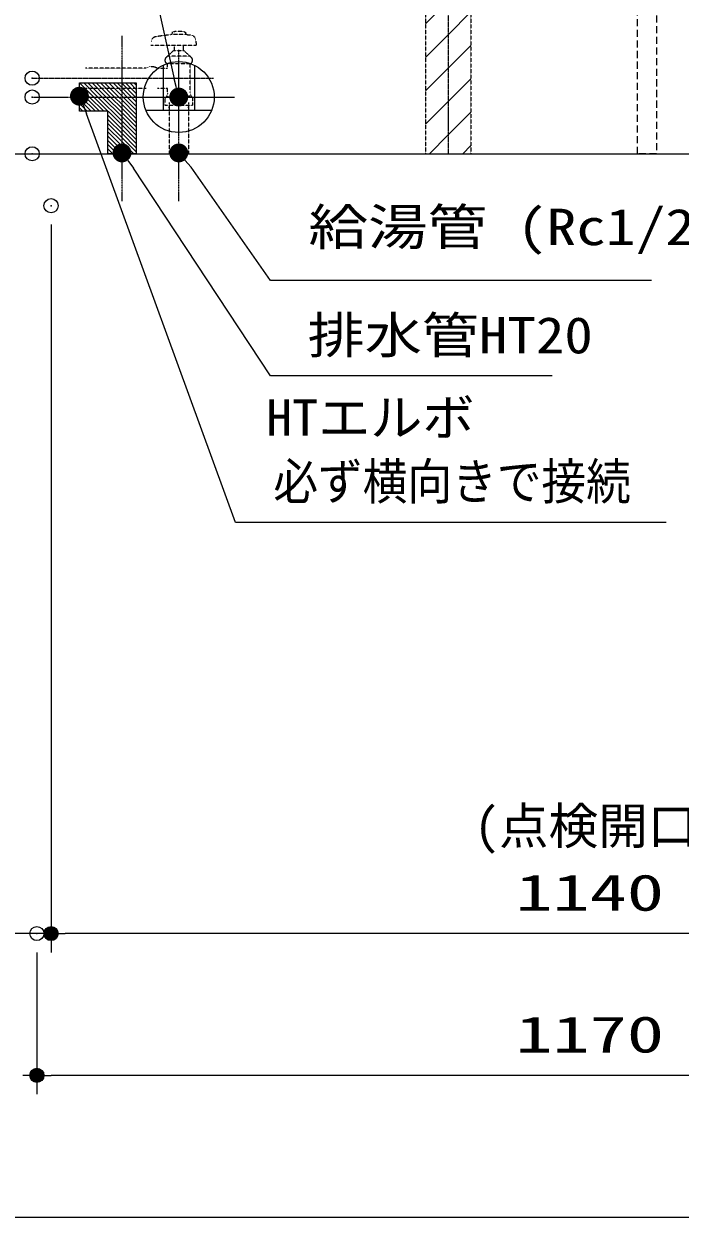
# Model space of a CAD drawing. Units: millimetres, scale not verified. Extents: x -9797 to 9797, y -4555 to 4555.
# Drawn here: x -6558 to -5864, y -2986 to -1724 of the extents above; entities that cross this region are included whole.
import ezdxf
from ezdxf.enums import TextEntityAlignment as Align

# ---------------------------------------------------------------- set-up
doc = ezdxf.new("R2010")
doc.units = ezdxf.units.MM
doc.header["$LTSCALE"] = 30
doc.header["$PDMODE"] = 32
doc.header["$PDSIZE"] = 15
for name, pattern in [('USER1', [0.375, 0.25, -0.125]), ('USER2', [1.75, 1, -0.25, 0.25, -0.25]), ('USER3', [2, 1.25, -0.25, 0.25, -0.25])]:
    doc.linetypes.add(name, pattern=pattern)
for name, color, linetype, lineweight in [('0-0_0', 7, 'Continuous', 25), ('0-1_KABE', 4, 'Continuous', 25), ('0-2_細線ﾚｲﾔｰ', 91, 'USER1', 9), ('0-3_寸法ﾚｲﾔｰ', 30, 'Continuous', 13), ('0-4_DEFPOINTS', 7, 'Continuous', 25), ('0-5_1', 7, 'Continuous', 25)]:
    doc.layers.add(name, color=color, linetype=linetype, lineweight=lineweight)
doc.styles.add('ＭＳ ゴシック', font='')
doc.styles.get('ＭＳ ゴシック').set_extended_font_data('MS Gothic')

# ---------------------------------------------------------------- blocks, each defined once
blk = doc.blocks.new('A$C5C1B39B1')
at = {"layer": '0-0_0', "color": 1}
for p, q in [((-450, 2177.6), (-377.6, 2250)), ((-450, 2045), (-245, 2250)), ((-450, 1912.4), (-112.4, 2250)), ((-429.8, 1800), (0, 2229.8)), ((-297.3, 1800), (0, 2097.3)), ((-164.7, 1800), (0, 1964.7)), ((0, 2229.8), (20.2, 2250)), ((0, 2097.3), (152.7, 2250)), ((0, 1964.7), (285.3, 2250)), ((0, 1832.1), (417.9, 2250)), ((100.5, 1800), (550.5, 2250)), ((233.1, 1800), (683.1, 2250)), ((365.6, 1800), (815.6, 2250)), ((498.2, 1800), (948.2, 2250)), ((630.8, 1800), (1080.8, 2250)), ((763.4, 1800), (1213.4, 2250)), ((896, 1800), (1346, 2250)), ((1028.6, 1800), (1350, 2121.4)), ((1161.1, 1800), (1350, 1988.9)), ((-450, 1779.8), (-429.8, 1800)), ((-450, 1647.3), (-297.3, 1800)), ((-450, 1514.7), (-164.7, 1800)), ((-450, 1382.1), (-32.1, 1800)), ((-450, 1249.5), (0, 1699.5)), ((-450, 1116.9), (0, 1566.9)), ((-32.1, 1800), (0, 1832.1)), ((0, 1699.5), (100.5, 1800)), ((0, 1566.9), (233.1, 1800)), ((0, 1434.4), (365.6, 1800)), ((0, 1301.8), (498.2, 1800)), ((0, 1169.2), (630.8, 1800)), ((0, 1036.6), (763.4, 1800)), ((0, 904), (896, 1800)), ((578.6, 1350), (1028.6, 1800)), ((711.1, 1350), (1161.1, 1800)), ((843.7, 1350), (1293.7, 1800)), ((976.3, 1350), (1350, 1723.7)), ((1108.9, 1350), (1350, 1591.1)), ((1293.7, 1800), (1350, 1856.3)), ((-450, 984.4), (0, 1434.4)), ((-450, 851.8), (0, 1301.8)), ((-450, 719.2), (0, 1169.2)), ((0, 771.4), (450, 1221.4)), ((1241.5, 1350), (1350, 1458.5)), ((-450, 586.6), (0, 1036.6)), ((-450, 454), (0, 904)), ((-450, 321.4), (0, 771.4)), ((0, 638.9), (450, 1088.9)), ((0, 506.3), (450, 956.3)), ((0, 373.7), (450, 823.7)), ((-450, 188.9), (0, 638.9)), ((-450, 56.3), (0, 506.3)), ((0, 241.1), (450, 691.1)), ((0, 108.5), (450, 558.5)), ((24.1, 0), (450, 425.9)), ((-373.7, 0), (0, 373.7)), ((-241.1, 0), (0, 241.1)), ((-108.5, 0), (0, 108.5)), ((156.6, 0), (450, 293.4)), ((289.2, 0), (450, 160.8)), ((421.8, 0), (450, 28.2))]:
    blk.add_line(p, q, dxfattribs=at)
at = {"layer": '0-0_0'}
blk.add_lwpolyline([(450, 0), (450, 1350), (1350, 1350), (1350, 2250), (-450, 2250), (-450, 0)], dxfattribs=at)
at = {"layer": '0-2_細線ﾚｲﾔｰ', "linetype": 'USER2'}
for p, q in [((0, -1500), (0, 3750)), ((2850, 1800), (-1950, 1800))]:
    blk.add_line(p, q, dxfattribs=at)
blk = doc.blocks.new('A$C5C1B39C9')
at = {"layer": '0-2_細線ﾚｲﾔｰ'}
for p, q in [((-210, 3856.8), (-210, 3781.8)), ((210, 3856.8), (210, 3781.8)), ((-539.3, 3609.4), (-555, 3451.8)), ((884.7, 3451.8), (-555, 3451.8)), ((-255, 3781.8), (-378.4, 3770.7)), ((-255, 3781.8), (255, 3781.8)), ((-142.5, 3450.9), (-142.5, 3272.6)), ((142.5, 3451.8), (142.5, 3272.6)), ((-165, 3272.6), (-360, 3092.6)), ((-360, 3092.6), (360, 3092.6)), ((165, 3272.6), (-165, 3272.6)), ((165, 3272.6), (360, 3092.6)), ((-375, 2852.6), (375, 2852.6)), ((-360, 1948.6), (-360, 2852.6)), ((360, 2701.2), (360, 2852.6)), ((360, 2701.2), (675, 2701.2)), ((1035, 2716.8), (2953.1, 2716.8)), ((1035, 2075.5), (2953.1, 2075.5)), ((441, 1546.8), (-441, 1546.8)), ((-307.5, 1624.8), (-307.5, 0)), ((-307.5, 1461.6), (-306, 1546.8)), ((307.5, 1461.6), (306, 1546.8)), ((307.5, 1624.8), (307.5, 0))]:
    blk.add_line(p, q, dxfattribs=at)
at = {"layer": '0-2_細線ﾚｲﾔｰ', "linetype": 'USER2'}
blk.add_line((0, -1500), (0, 3300), dxfattribs=at)
at = {"layer": '0-2_細線ﾚｲﾔｰ', "linetype": 'USER3'}
blk.add_line((4650, 2400), (-1098.8, 2400), dxfattribs=at)
at = {"layer": '0-2_細線ﾚｲﾔｰ'}
for points in [[(360, 1918.6), (360, 2072.5), (675, 2072.5)], [(-417.1, 1810.7), (-441, 1786.8), (-441, 1546.8)], [(417.1, 1780.7), (441, 1756.8), (441, 1546.8)]]:
    blk.add_lwpolyline(points, dxfattribs=at)
for centre, radius, start, end in [((-0.3, 3458.7), 450, 111.47058, 117.77649), ((0, 3145.8), 750, 77.29096, 102.70904), ((0.3, 3458.7), 450, 62.22351, 68.52942), ((-360.2, 3591.6), 180, 95.80115, 174.3266), ((-167.4, -1601.6), 5400, 80.53149, 85.51361), ((691.3, 3547.3), 180, 7.12494, 80.53149), ((-278, 2967), 150, 123.14417, 229.703), ((278, 2967), 150, 310.29703, 56.85583), ((855, 2440.2), 330, 56.94427, 123.05573), ((-555, 1948.6), 195, 314.99994, 0), ((555, 1918.6), 195, 180.00104, 225), ((-332, 1685.4), 150, 42.56357, 100.77432), ((0, 914.5), 900, 75.75171, 104.24823), ((315.7, 1670.1), 150, 71.62445, 128.89593)]:
    blk.add_arc(centre, radius, start, end, dxfattribs=at)
blk = doc.blocks.new('_DOT')
at = {"layer": '0-0_0', "color": 30}
blk.add_line((-15, 0), (-30, 0), dxfattribs=at)
for points in [[(0, 0), (-15, 0), (-14.88, 1.88)], [(0, 0), (-14.88, -1.88), (-15, 0)], [(0, 0), (-14.88, 1.88), (-14.53, 3.73)], [(0, 0), (-14.53, -3.73), (-14.88, -1.88)], [(0, 0), (-14.53, 3.73), (-13.95, 5.52)], [(0, 0), (-13.95, -5.52), (-14.53, -3.73)], [(0, 0), (-13.95, 5.52), (-13.14, 7.23)], [(0, 0), (-13.14, -7.23), (-13.95, -5.52)], [(0, 0), (-13.14, 7.23), (-12.14, 8.82)], [(0, 0), (-12.14, -8.82), (-13.14, -7.23)], [(0, 0), (-12.14, 8.82), (-10.93, 10.27)], [(0, 0), (-10.93, -10.27), (-12.14, -8.82)], [(0, 0), (-10.93, 10.27), (-9.56, 11.56)], [(0, 0), (-9.56, -11.56), (-10.93, -10.27)], [(0, 0), (-9.56, 11.56), (-8.04, 12.66)], [(0, 0), (-8.04, -12.66), (-9.56, -11.56)], [(0, 0), (-8.04, 12.66), (-6.39, 13.57)], [(0, 0), (-6.39, -13.57), (-8.04, -12.66)], [(0, 0), (-6.39, 13.57), (-4.64, 14.27)], [(0, 0), (-4.64, -14.27), (-6.39, -13.57)], [(0, 0), (-4.64, 14.27), (-2.81, 14.73)], [(0, 0), (-2.81, -14.73), (-4.64, -14.27)], [(0, 0), (-2.81, 14.73), (-0.94, 14.97)], [(0, 0), (-0.94, -14.97), (-2.81, -14.73)], [(0, 0), (-0.94, 14.97), (0.94, 14.97)], [(0, 0), (0.94, -14.97), (-0.94, -14.97)], [(0, 0), (0.94, 14.97), (2.81, 14.73)], [(0, 0), (2.81, 14.73), (4.64, 14.27)], [(0, 0), (4.64, 14.27), (6.39, 13.57)], [(0, 0), (6.39, 13.57), (8.04, 12.66)], [(0, 0), (8.04, 12.66), (9.56, 11.56)], [(0, 0), (9.56, 11.56), (10.93, 10.27)], [(0, 0), (10.93, 10.27), (12.14, 8.82)], [(0, 0), (12.14, 8.82), (13.14, 7.23)], [(0, 0), (13.14, 7.23), (13.95, 5.52)], [(0, 0), (13.95, 5.52), (14.53, 3.73)], [(0, 0), (14.53, 3.73), (14.88, 1.88)], [(0, 0), (14.88, 1.88), (15, 0)], [(0, 0), (2.81, -14.73), (0.94, -14.97)], [(0, 0), (4.64, -14.27), (2.81, -14.73)], [(0, 0), (6.39, -13.57), (4.64, -14.27)], [(0, 0), (8.04, -12.66), (6.39, -13.57)], [(0, 0), (9.56, -11.56), (8.04, -12.66)], [(0, 0), (10.93, -10.27), (9.56, -11.56)], [(0, 0), (12.14, -8.82), (10.93, -10.27)], [(0, 0), (13.14, -7.23), (12.14, -8.82)], [(0, 0), (13.95, -5.52), (13.14, -7.23)], [(0, 0), (14.53, -3.73), (13.95, -5.52)], [(0, 0), (14.88, -1.88), (14.53, -3.73)], [(0, 0), (15, 0), (14.88, -1.88)]]:
    blk.add_solid(points, dxfattribs=at)
blk = doc.blocks.new('MUJI\u3000W2550~W2700 Ｒシンク\u3000正面図')
at = {"layer": '0-2_細線ﾚｲﾔｰ'}
for p, q in [((-30150, -24), (-30150, 0)), ((-30150, 0), (-29835, 0)), ((-30150, -24), (-30150, 0)), ((-30150, 0), (-29835, 0)), ((-6165, 0), (-29875.7, 0)), ((-6165, 0), (-29875.7, 0)), ((-5850, 0), (-6165, 0)), ((-5850, 0), (-6165, 0)), ((-5850, 0), (-5850, -24)), ((-5850, 0), (-5850, -24)), ((-30150, -24), (-29835, -24)), ((-30150, -24), (-29835, -24)), ((-29769, -90), (-29769, -210)), ((-29769, -90), (-29769, -210)), ((-29769, -210), (-29769, -390)), ((-29769, -210), (-29769, -390)), ((-29745, -90), (-29745, -210)), ((-29745, -90), (-29745, -210)), ((-29745, -390), (-29745, -193.6)), ((-29745, -390), (-29745, -193.6)), ((-29655, -300), (-6345, -300)), ((-29655, -300), (-6345, -300)), ((-6255, -90), (-6255, -210)), ((-6255, -90), (-6255, -210)), ((-6255, -390), (-6255, -193.6)), ((-6255, -390), (-6255, -193.6)), ((-6231, -90), (-6231, -210)), ((-6231, -90), (-6231, -210)), ((-6231, -210), (-6231, -390)), ((-6231, -210), (-6231, -390)), ((-5850, -24), (-6165, -24)), ((-5850, -24), (-6165, -24)), ((-29655, -480), (-29340, -480)), ((-29655, -480), (-29340, -480)), ((-29655, -504), (-29340, -504)), ((-29655, -504), (-29340, -504)), ((-6660, -480), (-29340, -480)), ((-6660, -480), (-29340, -480)), ((-29274, -570), (-29274, -4650.7)), ((-29274, -570), (-29274, -4650.7)), ((-29250, -570), (-29250, -4650.7)), ((-29250, -570), (-29250, -4650.7)), ((-6750, -570), (-6750, -4650.7)), ((-6750, -570), (-6750, -4650.7)), ((-6726, -570), (-6726, -4650.7)), ((-6726, -570), (-6726, -4650.7)), ((-6345, -480), (-6660, -480)), ((-6345, -480), (-6660, -480)), ((-6345, -504), (-6660, -504)), ((-6345, -504), (-6660, -504)), ((-18000, -2006.1), (-18000, -14186.1)), ((-18000, -2006.1), (-18000, -14186.1)), ((-28386.5, -5574), (-20744.6, -6022.3)), ((-28386.5, -5574), (-20744.6, -6022.3)), ((-28385.1, -5550), (-20743.2, -5998.3)), ((-28385.1, -5550), (-20743.2, -5998.3)), ((-7614.9, -5550), (-15256.8, -5998.3)), ((-7614.9, -5550), (-15256.8, -5998.3)), ((-7613.5, -5574), (-15255.4, -6022.3)), ((-7613.5, -5574), (-15255.4, -6022.3)), ((-20739, -6028.3), (-20739, -6234)), ((-20739, -6028.3), (-20739, -6234)), ((-20736.8, -6000), (-20715, -6000)), ((-20736.8, -6000), (-20715, -6000)), ((-20715, -6000), (-15256.8, -6000)), ((-20715, -6000), (-15256.8, -6000)), ((-20715, -6028.3), (-20715, -6210)), ((-20715, -6028.3), (-20715, -6210)), ((-15285, -6210), (-15285, -6028.3)), ((-15285, -6210), (-15285, -6028.3)), ((-15261, -6234), (-15261, -6028.3)), ((-15261, -6234), (-15261, -6028.3)), ((-20739, -6234), (-15261, -6234)), ((-20739, -6234), (-15261, -6234)), ((-20715, -6210), (-15285, -6210)), ((-20715, -6210), (-15285, -6210)), ((-15300, -6234), (-20700, -6234)), ((-15300, -6234), (-20700, -6234)), ((-20700, -6396), (-15300, -6396)), ((-20700, -6396), (-15300, -6396)), ((-20385, -6210), (-20385, -6234)), ((-20385, -6210), (-20385, -6234)), ((-15615, -6234), (-15615, -6210)), ((-15615, -6234), (-15615, -6210)), ((-20271, -6977.2), (-20271, -7135.5)), ((-20271, -6977.2), (-20271, -7135.5)), ((-15729, -7135.5), (-20271, -7135.5)), ((-15729, -7135.5), (-20271, -7135.5)), ((-20080.1, -7135.5), (-19950, -8391)), ((-20080.1, -7135.5), (-19950, -8391)), ((-15919.9, -7135.5), (-16050, -8391)), ((-15919.9, -7135.5), (-16050, -8391)), ((-15729, -6977.2), (-15729, -7135.5)), ((-15729, -6977.2), (-15729, -7135.5)), ((-19899, -8991), (-19950, -8391)), ((-19899, -8991), (-19950, -8391)), ((-16101, -8991), (-16050, -8391)), ((-16101, -8991), (-16050, -8391)), ((-16101, -8991), (-19899, -8991)), ((-16101, -8991), (-19899, -8991)), ((-19797, -8991), (-19777.5, -10515)), ((-19797, -8991), (-19777.5, -10515)), ((-16203, -8991), (-16237.1, -10947)), ((-16203, -8991), (-16237.1, -10947)), ((-19777.5, -10515), (-20580, -10515)), ((-19777.5, -10515), (-20580, -10515)), ((-19777.5, -10515), (-19777.5, -12183)), ((-19777.5, -10515), (-19777.5, -12183)), ((-19776, -10629), (-22320, -10629)), ((-19776, -10629), (-22320, -10629)), ((-16237.1, -10947), (-19777.5, -10947)), ((-16237.1, -10947), (-19777.5, -10947)), ((-23220, -11529), (-23220, -25500)), ((-23220, -11529), (-23220, -25500)), ((-19777.5, -12069), (-21780, -12069)), ((-21780, -12069), (-21780, -25500)), ((-19777.5, -12069), (-21780, -12069)), ((-21780, -12069), (-21780, -25500)), ((-18600, -12183), (-20580, -12183)), ((-18600, -12183), (-20580, -12183))]:
    blk.add_line(p, q, dxfattribs=at)
at = {"layer": '0-2_細線ﾚｲﾔｰ', "linetype": 'USER3'}
blk.add_line((-22500, -8832.5), (-22500, -25500), dxfattribs=at)
blk.add_line((-22500, -8832.5), (-22500, -25500), dxfattribs=at)
at = {"layer": '0-2_細線ﾚｲﾔｰ', "linetype": 'Continuous', "lineweight": 5}
for p, q in [((-23220, -12894.3), (-23174.7, -12849)), ((-23220, -12894.3), (-23174.7, -12849)), ((-22500, -14295.7), (-21780, -13575.7)), ((-22500, -14295.7), (-21780, -13575.7)), ((-23220, -15015.7), (-22500, -14295.7)), ((-23220, -15015.7), (-22500, -14295.7)), ((-22500, -15356.3), (-21780, -14636.3)), ((-22500, -15356.3), (-21780, -14636.3)), ((-23220, -16076.3), (-22500, -15356.3)), ((-23220, -16076.3), (-22500, -15356.3)), ((-22500, -16417), (-21780, -15697)), ((-22500, -16417), (-21780, -15697)), ((-23220, -17137), (-22500, -16417)), ((-23220, -17137), (-22500, -16417)), ((-22500, -17477.6), (-21780, -16757.6)), ((-22500, -17477.6), (-21780, -16757.6)), ((-23220, -18197.6), (-22500, -17477.6)), ((-23220, -18197.6), (-22500, -17477.6)), ((-22500, -18538.3), (-21780, -17818.3)), ((-22500, -18538.3), (-21780, -17818.3)), ((-23220, -19258.3), (-22500, -18538.3)), ((-23220, -19258.3), (-22500, -18538.3)), ((-22500, -19599), (-21780, -18879)), ((-22500, -19599), (-21780, -18879)), ((-23220, -20319), (-22500, -19599)), ((-23220, -20319), (-22500, -19599)), ((-22500, -20659.6), (-21780, -19939.6)), ((-22500, -20659.6), (-21780, -19939.6)), ((-23220, -21379.6), (-22500, -20659.6)), ((-23220, -21379.6), (-22500, -20659.6)), ((-22500, -21720.3), (-21780, -21000.3)), ((-22500, -21720.3), (-21780, -21000.3)), ((-23220, -22440.3), (-22500, -21720.3)), ((-23220, -22440.3), (-22500, -21720.3)), ((-22500, -22780.9), (-21780, -22060.9)), ((-22500, -22780.9), (-21780, -22060.9)), ((-23220, -23500.9), (-22500, -22780.9)), ((-23220, -23500.9), (-22500, -22780.9)), ((-22500, -23841.6), (-21780, -23121.6)), ((-22500, -23841.6), (-21780, -23121.6)), ((-23220, -24561.6), (-22500, -23841.6)), ((-23220, -24561.6), (-22500, -23841.6)), ((-22037.1, -25500), (-21780, -25242.9)), ((-22037.1, -25500), (-21780, -25242.9))]:
    blk.add_line(p, q, dxfattribs=at)
at = {"layer": '0-2_細線ﾚｲﾔｰ'}
blk.add_lwpolyline([(-20700, -6234), (-20700, -6977.2), (-15300, -6977.2), (-15300, -6234)], dxfattribs=at)
blk.add_lwpolyline([(-20700, -6234), (-20700, -6977.2), (-15300, -6977.2), (-15300, -6234)], dxfattribs=at)
for points in [[(-20040, -10404), (-20040, -12294), (-20580, -12294), (-20580, -10404)], [(-20040, -10404), (-20040, -12294), (-20580, -12294), (-20580, -10404)], [(-21600, -12189), (-21600, -12849), (-23400, -12849), (-23400, -12189)], [(-21600, -12189), (-21600, -12849), (-23400, -12849), (-23400, -12189)]]:
    blk.add_lwpolyline(points, close=True, dxfattribs=at)
at = {"layer": '0-2_細線ﾚｲﾔｰ', "linetype": 'Continuous', "lineweight": 5}
for points in [[(-23220, -13955), (-22500, -13235), (-22114, -12849)], [(-23220, -13955), (-22500, -13235), (-22114, -12849)], [(-23097.7, -25500), (-22500, -24902.3), (-21780, -24182.3)], [(-23097.7, -25500), (-22500, -24902.3), (-21780, -24182.3)]]:
    blk.add_lwpolyline(points, dxfattribs=at)
at = {"layer": '0-2_細線ﾚｲﾔｰ'}
for centre, radius, start, end in [((-29835, -90), 90, 0, 90), ((-29835, -90), 90, 0, 90), ((-6165, -90), 90, 90, 180), ((-6165, -90), 90, 90, 180), ((-29835, -90), 66, 0, 90), ((-29835, -90), 66, 0, 90), ((-29655, -210), 90, 180, 270), ((-29655, -210), 90, 180, 270), ((-29655, -210), 90, 180, 270), ((-29655, -210), 90, 180, 270), ((-6345, -210), 90, 270, 0), ((-6345, -210), 90, 270, 0), ((-6345, -210), 90, 270, 0), ((-6345, -210), 90, 270, 0), ((-6165, -90), 66, 90, 180), ((-6165, -90), 66, 90, 180), ((-29655, -390), 114, 180, 270), ((-29655, -390), 114, 180, 270), ((-29655, -390), 90, 180, 270), ((-29655, -390), 90, 180, 270), ((-29340, -570), 90, 0, 90), ((-29340, -570), 90, 0, 90), ((-29340, -570), 66, 0, 90), ((-29340, -570), 66, 0, 90), ((-6660, -570), 90, 90, 180), ((-6660, -570), 90, 90, 180), ((-6660, -570), 66, 90, 180), ((-6660, -570), 66, 90, 180), ((-6345, -390), 114, 270, 0), ((-6345, -390), 90, 270, 0), ((-6345, -390), 114, 270, 0), ((-6345, -390), 90, 270, 0), ((-28350, -4650.7), 924, 180, 267.76593), ((-28350, -4650.7), 924, 180, 267.76593), ((-28350, -4650.7), 900, 180, 267.76593), ((-28350, -4650.7), 900, 180, 267.76593), ((-7650, -4650.7), 900, 272.23407, 0), ((-7650, -4650.7), 900, 272.23407, 0), ((-7650, -4650.7), 924, 272.23407, 0), ((-7650, -4650.7), 924, 272.23407, 0), ((-20745, -6028.3), 6, 0, 86.64233), ((-20745, -6028.3), 6, 0, 86.64233), ((-20745, -6028.3), 30, 0, 86.64233), ((-20745, -6028.3), 30, 0, 86.64233), ((-15255, -6028.3), 30, 93.35767, 180), ((-15255, -6028.3), 30, 93.35767, 180), ((-15255, -6028.3), 6, 93.35767, 180), ((-15255, -6028.3), 6, 93.35767, 180), ((-22320, -11529), 900, 90, 180), ((-22320, -11529), 900, 90, 180), ((-17141.1, -11127), 180, 90, 170.54341), ((-17141.1, -11127), 180, 90, 170.54341), ((-18600, -10884), 1299, 270, 350.54342), ((-18600, -10884), 1299, 270, 350.54342)]:
    blk.add_arc(centre, radius, start, end, dxfattribs=at)

msp = doc.modelspace()

# ---------------------------------------------------------------- linework, layer by layer
at = {"layer": '0-0_0', "color": 1}
for p, q in [((-6410.56, -1767.27), (-6410.56, -1815.13)), ((-6377.48, -1767.27), (-6377.48, -1815.13)), ((-6453.13, -1800.93), (-6334.9, -1800.93)), ((-6359.31, -1815.13), (-6428.72, -1815.13))]:
    msp.add_line(p, q, dxfattribs=at)
at = {"layer": '0-0_0'}
msp.add_line((-6439.08, -1860.93), (-6469.08, -1860.93), dxfattribs=at)
at = {"layer": '0-0_0', "color": 1}
msp.add_circle((-6394.02, -1800.93), 37.5, dxfattribs=at)
at = {"layer": '0-1_KABE'}
msp.add_line((-8209.02, -1860.93), (-5209.02, -1860.93), dxfattribs=at)
at = {"layer": '0-2_細線ﾚｲﾔｰ'}
msp.add_lwpolyline([(-5888.93, -1860.93), (-5908.93, -1860.93), (-5908.93, -1410.93), (-5888.93, -1410.93)], close=True, dxfattribs=at)
at = {"layer": '0-3_寸法ﾚｲﾔｰ'}
for p, q in [((-6529.02, -1935.93), (-6529.02, -2705.93)), ((-6529.02, -1935.93), (-6529.02, -2705.93)), ((-6544.02, -2685.93), (-6994.02, -2685.93)), ((-5404.02, -2685.93), (-6514.02, -2685.93)), ((-6544.02, -2705.93), (-6544.02, -2855.93)), ((-6544.02, -2705.93), (-6544.02, -2855.93)), ((-5389.02, -2835.93), (-6529.02, -2835.93)), ((-8043.02, -2985.93), (-5375.02, -2985.93))]:
    msp.add_line(p, q, dxfattribs=at)
for points in [[(-7099.04, -913.28), (-6591.33, -913.28), (-6398.77, -1781.5)], [(-5878.79, -2251.15), (-6334.01, -2251.15), (-6491.43, -1818.54)], [(-5999.19, -2095.8), (-6296.93, -2095.8), (-6442.01, -1876.03)], [(-5894.2, -1995.04), (-6296.93, -1995.04), (-6380.91, -1875.15)]]:
    msp.add_lwpolyline(points, dxfattribs=at)
at = {"layer": '0-4_DEFPOINTS'}
for p in [(-6549.02, -1780.93), (-6549.02, -1800.93), (-6549.02, -1860.93), (-6529.02, -1915.93), (-6529.02, -1915.93), (-6544.02, -2685.93), (-6544.02, -2685.93), (-6529.02, -2685.93), (-6544.02, -2835.93)]:
    msp.add_point(p, dxfattribs=at)

# ---------------------------------------------------------------- block references
at = {"layer": '0-2_細線ﾚｲﾔｰ', "xscale": -0.03333333, "yscale": 0.03333333}
for name, p in [('A$C5C1B39C9', (-6394.02, -1860.93)), ('A$C5C1B39B1', (-6454.02, -1860.93))]:
    msp.add_blockref(name, p, dxfattribs=at)
at = {"layer": '0-3_寸法ﾚｲﾔｰ'}
for p, xscale, yscale, rotation in [((-6394.02, -1800.93), 0.6666667, 0.6666667, 283.75634), ((-6499.02, -1800.04), 0.6666667, 0.6666667, 112.29867), ((-6454.02, -1860.04), 0.6666667, 0.6666667, 126.91087), ((-6394.02, -1860.04), 0.6666667, 0.6666667, 130.9342), ((-6529.02, -2685.93), 0.5, 0.5, 180), ((-6544.02, -2835.93), 0.5, 0.5, 180)]:
    msp.add_blockref('_DOT', p, dxfattribs=dict(at, xscale=xscale, yscale=yscale, rotation=rotation))
at = {"layer": '0-3_寸法ﾚｲﾔｰ', "xscale": 0.5, "yscale": 0.5}
for p in [(-6529.02, -2685.93), (-6544.02, -2835.93)]:
    msp.add_blockref('_DOT', p, dxfattribs=at)
at = {"layer": '0-5_1', "xscale": 0.03333333, "yscale": 0.03333333}
msp.add_blockref('MUJI\u3000W2550~W2700 Ｒシンク\u3000正面図', (-5359.02, -1010.93), dxfattribs=at)
msp.add_blockref('MUJI\u3000W2550~W2700 Ｒシンク\u3000正面図', (-5359.02, -1010.93), dxfattribs=at)

# ---------------------------------------------------------------- texts
at = {"layer": '0-3_寸法ﾚｲﾔｰ', "color": 7, "style": 'ＭＳ ゴシック'}
for s, height, width, p in [('給湯管 (Rc1/2)', 38.48, 1.2, (-6256.93, -1969.11)), ('排水管HT20', 38.48, 1.15, (-6257.7, -2083.65)), ('HTエルボ', 38.48, 1.05, (-6301.63, -2170.75)), ('必ず横向きで接続', 38.49, 0.9, (-6294.01, -2238.36))]:
    msp.add_text(s, height=height, dxfattribs=dict(at, width=width)).set_placement(p, align=Align.BOTTOM_LEFT)
at = {"layer": '0-3_寸法ﾚｲﾔｰ', "style": 'ＭＳ ゴシック'}
msp.add_text('(点検開口)', height=38.48, dxfattribs=at).set_placement((-6081.68, -2602.85), align=Align.BOTTOM_LEFT)
at = {"layer": '0-3_寸法ﾚｲﾔｰ', "style": 'ＭＳ ゴシック', "width": 1.5}
for s, p in [('1140', (-6038.06, -2673.33)), ('1170', (-6038.06, -2823.33))]:
    msp.add_text(s, height=38.49, dxfattribs=at).set_placement(p, align=Align.BOTTOM_LEFT)

doc.saveas('drawing.dxf')
